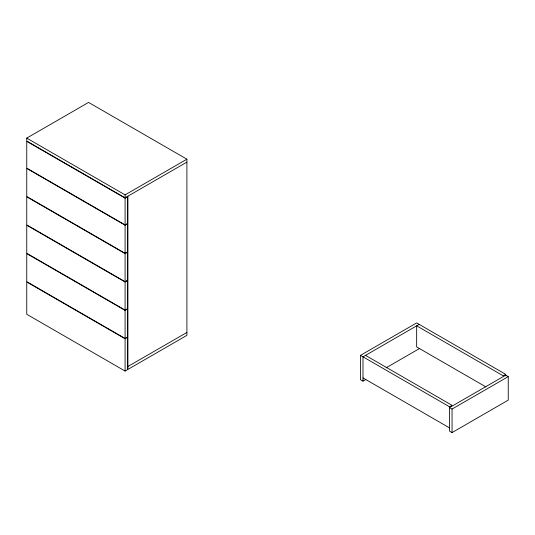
<?xml version="1.0" encoding="UTF-8"?>
<svg xmlns="http://www.w3.org/2000/svg" width="535" height="535" viewBox="0 0 535 535"><rect width="100%" height="100%" fill="white"/><g stroke="black" fill="none" stroke-linecap="round" stroke-linejoin="round"><path stroke-width="0.8" d="M186.902 162.118L125.09 197.803L26.75 141.026L26.75 138.11L88.563 102.419L186.902 159.196L186.902 335.365L127.898 369.424L127.898 196.184M26.75 138.11L125.09 194.88L186.902 159.196M125.09 198.131L127.618 196.666L127.618 223.436L125.09 224.894L26.75 168.117L26.75 141.354L125.09 198.131L125.09 224.894M125.09 225.215L127.618 223.757L127.618 251.818L125.09 253.282L26.75 196.505L26.75 168.445L125.09 225.215L125.09 253.282M125.09 253.603L127.618 252.145L127.618 280.213L125.09 281.671L26.75 224.894L26.75 196.833L125.09 253.603L125.09 281.671M125.09 281.992L127.618 280.534L127.618 308.595L125.09 310.059L26.75 253.282L26.75 225.222L125.09 281.992L125.09 310.059M125.09 310.38L127.618 308.922L127.618 336.983L125.09 338.441L26.75 281.671L26.75 253.603L125.09 310.38L125.09 338.441M125.09 338.769L127.618 337.311L127.618 369.591L125.09 371.049L26.75 314.272L26.75 281.992L125.09 338.769L125.09 371.049M127.898 366.508L186.902 332.442M365.873 379.496L362.991 381.154L360.463 379.696L360.463 355.367L416.658 322.919L505.722 374.346L505.722 375.965M419.186 324.384L362.991 356.825L362.991 381.154M386.043 367.846L419.186 348.713M360.463 355.367L449.527 406.787L452.055 405.323L365.519 355.367M505.722 374.346L503.194 375.804L416.658 325.842L416.658 346.927L485.887 386.899M508.25 376.613L505.722 375.155L449.527 407.596L452.055 409.054L508.25 376.613L508.25 400.133L452.055 432.581L449.527 431.116L449.527 406.787M362.991 377.911L449.527 427.873M452.055 409.054L452.055 432.581M125.09 194.88L125.09 197.803"/></g></svg>
